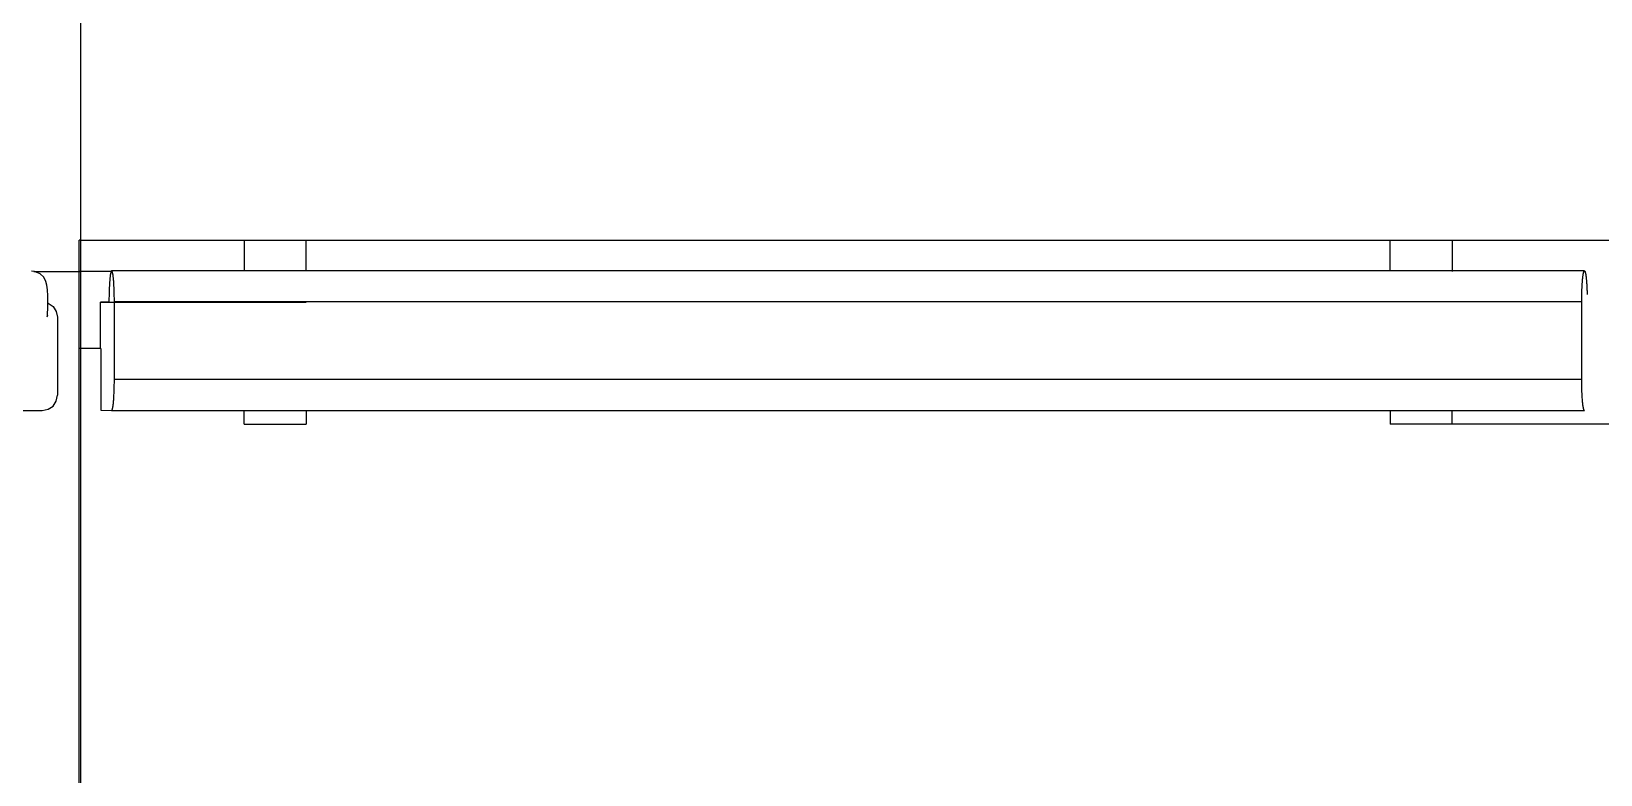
# Model space of a CAD drawing. Extents: x 430 to 1632, y -19 to 271.
# Drawn here: x 541.55 to 570.25, y 167.78 to 181.37 of the extents above; entities that cross this region are included whole.
import ezdxf

# ---------------------------------------------------------------- set-up
doc = ezdxf.new("R2010")
doc.units = 0
doc.header["$LTSCALE"] = 5
doc.header["$MEASUREMENT"] = 0
doc.layers.get('0').update_dxf_attribs({"linetype": 'CONTINUOUS'})

msp = doc.modelspace()

# ---------------------------------------------------------------- linework, layer by layer
at = {"linetype": 'Continuous'}
for p, q in [((542.455, 177.546), (542.455, 249.49)), ((542.427, 85.209), (542.427, 177.55)), ((542.45, 177.55), (542.427, 177.55)), ((542.455, 177.546), (570.496, 177.546)), ((545.443, 177.55), (545.443, 176.986)), ((546.576, 176.986), (546.576, 177.55)), ((566.403, 176.986), (566.403, 177.55)), ((567.536, 177.55), (567.536, 176.979)), ((543.014, 176.979), (542.427, 176.979)), ((569.953, 176.986), (543.022, 176.986)), ((542.819, 175.571), (542.819, 176.417)), ((542.819, 176.417), (546.576, 176.417)), ((542.972, 176.416), (542.819, 176.417)), ((569.904, 176.419), (543.071, 176.419)), ((546.576, 176.417), (546.576, 176.418)), ((569.904, 174.979), (569.904, 176.419)), ((542.427, 175.572), (542.819, 175.572)), ((542.819, 175.571), (542.823, 175.571)), ((542.823, 175.571), (542.823, 174.438)), ((543.065, 174.743), (543.067, 174.775)), ((569.904, 175.003), (543.071, 175.003)), ((543.056, 174.594), (543.057, 174.61)), ((543.057, 174.61), (543.059, 174.627)), ((543.059, 174.627), (543.06, 174.645)), ((543.06, 174.645), (543.061, 174.664)), ((543.061, 174.664), (543.062, 174.683)), ((543.062, 174.683), (543.063, 174.702)), ((543.063, 174.702), (543.064, 174.722)), ((543.064, 174.722), (543.065, 174.743)), ((569.911, 174.722), (569.91, 174.743)), ((569.912, 174.702), (569.911, 174.722)), ((569.913, 174.683), (569.912, 174.702)), ((569.914, 174.664), (569.913, 174.683)), ((569.915, 174.645), (569.914, 174.664)), ((569.916, 174.627), (569.915, 174.645)), ((569.918, 174.61), (569.916, 174.627)), ((569.922, 174.57), (569.92, 174.586)), ((542.823, 174.438), (543.021, 174.437)), ((543.021, 174.437), (569.954, 174.437)), ((545.443, 174.184), (545.443, 174.437)), ((545.443, 174.184), (546.576, 174.184)), ((546.576, 174.437), (546.576, 174.184)), ((566.403, 174.437), (566.403, 174.184)), ((570.553, 174.184), (566.403, 174.184)), ((567.536, 174.184), (567.536, 174.437))]:
    msp.add_line(p, q, dxfattribs=at)
at = {"color": 7, "linetype": 'Continuous'}
for p, q in [((542.455, 86.058), (542.455, 248.64)), ((541.613, 176.978), (541.553, 176.985)), ((541.601, 176.979), (542.455, 176.979)), ((541.711, 176.936), (541.613, 176.978)), ((541.779, 176.87), (541.711, 176.936)), ((541.82, 176.795), (541.779, 176.87)), ((541.838, 176.724), (541.82, 176.795)), ((541.848, 176.641), (541.838, 176.724)), ((541.854, 176.533), (541.848, 176.641)), ((541.856, 176.414), (541.854, 176.533)), ((541.847, 176.176), (541.849, 176.207)), ((541.849, 176.207), (541.854, 176.302)), ((541.854, 176.302), (541.856, 176.414)), ((541.856, 176.397), (541.858, 176.397)), ((541.858, 176.397), (541.949, 176.337)), ((541.949, 176.337), (542.009, 176.247)), ((542.009, 176.247), (542.03, 176.141)), ((541.847, 176.177), (541.837, 176.141)), ((542.03, 176.141), (542.03, 174.713)), ((541.858, 174.457), (541.949, 174.517)), ((541.949, 174.517), (542.009, 174.607)), ((542.009, 174.607), (542.03, 174.713)), ((514.976, 174.435), (541.752, 174.435)), ((541.752, 174.435), (541.858, 174.457))]:
    msp.add_line(p, q, dxfattribs=at)
at = {"linetype": 'Continuous'}
for points in [[(543.071, 176.419), (543.071, 176.455), (543.071, 176.489), (543.07, 176.524), (543.07, 176.541), (543.07, 176.558), (543.069, 176.575), (543.069, 176.592), (543.068, 176.608), (543.068, 176.625), (543.067, 176.641), (543.067, 176.657), (543.066, 176.673), (543.065, 176.688), (543.064, 176.703), (543.064, 176.718), (543.063, 176.733), (543.062, 176.748), (543.061, 176.762), (543.06, 176.775), (543.059, 176.789), (543.058, 176.802), (543.057, 176.815), (543.056, 176.827), (543.055, 176.839), (543.054, 176.85), (543.053, 176.861), (543.051, 176.872), (543.05, 176.882), (543.049, 176.892), (543.048, 176.902), (543.047, 176.906), (543.046, 176.911), (543.046, 176.915), (543.045, 176.919), (543.044, 176.923), (543.044, 176.927), (543.043, 176.931), (543.042, 176.935), (543.042, 176.938), (543.041, 176.942), (543.04, 176.945), (543.039, 176.948), (543.039, 176.951), (543.038, 176.954), (543.037, 176.957), (543.037, 176.96), (543.036, 176.962), (543.035, 176.965), (543.034, 176.967), (543.034, 176.969), (543.033, 176.971), (543.032, 176.973), (543.031, 176.975), (543.031, 176.977), (543.03, 176.978), (543.029, 176.979), (543.028, 176.981), (543.028, 176.982), (543.027, 176.983), (543.026, 176.984), (543.025, 176.984), (543.025, 176.985), (543.024, 176.986), (543.023, 176.986), (543.022, 176.986), (543.022, 176.986), (543.021, 176.986), (543.02, 176.986), (543.019, 176.986), (543.018, 176.985), (543.018, 176.984), (543.017, 176.984), (543.016, 176.983), (543.015, 176.982), (543.015, 176.981), (543.014, 176.979), (543.013, 176.978), (543.012, 176.976), (543.012, 176.975), (543.011, 176.973), (543.01, 176.971), (543.009, 176.969), (543.009, 176.967), (543.008, 176.965), (543.007, 176.962), (543.007, 176.959), (543.006, 176.957), (543.005, 176.954), (543.004, 176.951), (543.004, 176.948), (543.003, 176.945), (543.002, 176.941), (543.002, 176.938), (543.001, 176.934), (543, 176.931), (542.999, 176.927), (542.999, 176.923), (542.998, 176.919), (542.997, 176.915), (542.997, 176.91), (542.996, 176.906), (542.995, 176.901), (542.994, 176.892), (542.993, 176.882), (542.992, 176.872), (542.99, 176.861), (542.989, 176.85), (542.988, 176.838), (542.987, 176.826), (542.986, 176.814), (542.985, 176.801), (542.984, 176.788), (542.983, 176.774), (542.982, 176.761), (542.981, 176.746), (542.98, 176.732), (542.979, 176.717), (542.979, 176.702), (542.978, 176.687), (542.977, 176.671), (542.977, 176.656), (542.976, 176.64), (542.975, 176.624), (542.975, 176.607), (542.974, 176.591), (542.974, 176.574), (542.974, 176.557), (542.973, 176.523)], [(569.904, 176.419), (569.904, 176.455), (569.904, 176.489), (569.905, 176.524), (569.905, 176.541), (569.905, 176.558), (569.906, 176.575), (569.906, 176.592), (569.907, 176.608), (569.907, 176.625), (569.908, 176.641), (569.908, 176.657), (569.909, 176.673), (569.91, 176.688), (569.911, 176.703), (569.911, 176.718), (569.912, 176.733), (569.913, 176.748), (569.914, 176.762), (569.915, 176.775), (569.916, 176.789), (569.917, 176.802), (569.918, 176.815), (569.919, 176.827), (569.92, 176.839), (569.921, 176.85), (569.922, 176.861), (569.924, 176.872), (569.925, 176.882), (569.926, 176.892), (569.927, 176.902), (569.928, 176.906), (569.929, 176.911), (569.929, 176.915), (569.93, 176.919), (569.931, 176.923), (569.931, 176.927), (569.932, 176.931), (569.933, 176.935), (569.934, 176.938), (569.934, 176.942), (569.935, 176.945), (569.936, 176.948), (569.936, 176.951), (569.937, 176.954), (569.938, 176.957), (569.938, 176.96), (569.939, 176.962), (569.94, 176.965), (569.941, 176.967), (569.941, 176.969), (569.942, 176.971), (569.943, 176.973), (569.944, 176.975), (569.944, 176.977), (569.945, 176.978), (569.946, 176.979), (569.947, 176.981), (569.947, 176.982), (569.948, 176.983), (569.949, 176.984), (569.95, 176.984), (569.95, 176.985), (569.951, 176.986), (569.952, 176.986), (569.953, 176.986), (569.954, 176.986), (569.954, 176.986), (569.955, 176.986), (569.956, 176.986), (569.957, 176.985), (569.957, 176.984), (569.958, 176.984), (569.959, 176.983), (569.96, 176.982), (569.96, 176.981), (569.961, 176.979), (569.962, 176.978), (569.963, 176.976), (569.963, 176.975), (569.964, 176.973), (569.965, 176.971), (569.966, 176.969), (569.966, 176.967), (569.967, 176.965), (569.968, 176.962), (569.969, 176.959), (569.969, 176.957), (569.97, 176.954), (569.971, 176.951), (569.971, 176.948), (569.972, 176.945), (569.973, 176.941), (569.974, 176.938), (569.974, 176.934), (569.975, 176.931), (569.976, 176.927), (569.976, 176.923), (569.977, 176.919), (569.978, 176.915), (569.978, 176.91), (569.979, 176.906), (569.98, 176.901), (569.981, 176.892), (569.982, 176.882), (569.983, 176.872), (569.985, 176.861), (569.986, 176.85), (569.987, 176.838), (569.988, 176.826), (569.989, 176.814), (569.99, 176.801), (569.991, 176.788), (569.992, 176.774), (569.993, 176.761), (569.994, 176.746), (569.995, 176.732), (569.996, 176.717), (569.996, 176.702), (569.997, 176.687), (569.998, 176.671), (569.999, 176.656), (569.999, 176.64), (570, 176.624), (570, 176.607), (570.001, 176.591), (570.001, 176.574), (570.002, 176.557)], [(542.973, 176.523), (542.972, 176.488), (542.972, 176.453), (542.972, 176.418)], [(543.067, 174.775), (543.068, 174.796), (543.068, 174.818), (543.069, 174.841), (543.069, 174.863), (543.07, 174.886), (543.07, 174.909), (543.071, 174.933), (543.071, 174.956), (543.071, 174.979), (543.071, 176.419)], [(569.91, 174.743), (569.908, 174.775), (569.907, 174.796), (569.907, 174.818), (569.906, 174.841), (569.906, 174.863), (569.905, 174.886), (569.905, 174.909), (569.904, 174.933), (569.904, 174.956), (569.904, 174.979)], [(543.021, 174.437), (543.022, 174.437), (543.024, 174.437), (543.025, 174.438), (543.026, 174.439), (543.027, 174.44), (543.028, 174.441), (543.029, 174.443), (543.03, 174.445), (543.031, 174.447), (543.032, 174.449), (543.033, 174.452), (543.034, 174.454), (543.035, 174.457), (543.036, 174.461), (543.037, 174.464), (543.038, 174.468), (543.038, 174.472), (543.039, 174.476), (543.04, 174.48), (543.041, 174.485), (543.042, 174.489), (543.043, 174.494), (543.044, 174.5), (543.045, 174.505), (543.046, 174.511), (543.047, 174.517), (543.048, 174.523), (543.049, 174.529), (543.049, 174.535), (543.05, 174.542), (543.051, 174.549), (543.052, 174.556), (543.053, 174.563), (543.053, 174.57), (543.054, 174.578), (543.056, 174.594)], [(569.92, 174.586), (569.919, 174.602), (569.918, 174.61)], [(569.954, 174.437), (569.953, 174.437), (569.952, 174.437), (569.95, 174.438), (569.949, 174.439), (569.948, 174.44), (569.947, 174.441), (569.946, 174.443), (569.945, 174.445), (569.944, 174.447), (569.943, 174.449), (569.942, 174.452), (569.941, 174.454), (569.94, 174.457), (569.939, 174.461), (569.938, 174.464), (569.938, 174.468), (569.937, 174.472), (569.936, 174.476), (569.935, 174.48), (569.934, 174.485), (569.933, 174.489), (569.932, 174.494), (569.931, 174.5), (569.93, 174.505), (569.929, 174.511), (569.928, 174.517), (569.927, 174.523), (569.926, 174.529), (569.926, 174.535), (569.925, 174.542), (569.924, 174.549), (569.923, 174.556), (569.922, 174.563), (569.922, 174.57)]]:
    msp.add_lwpolyline(points, dxfattribs=at)

doc.saveas('drawing.dxf')
